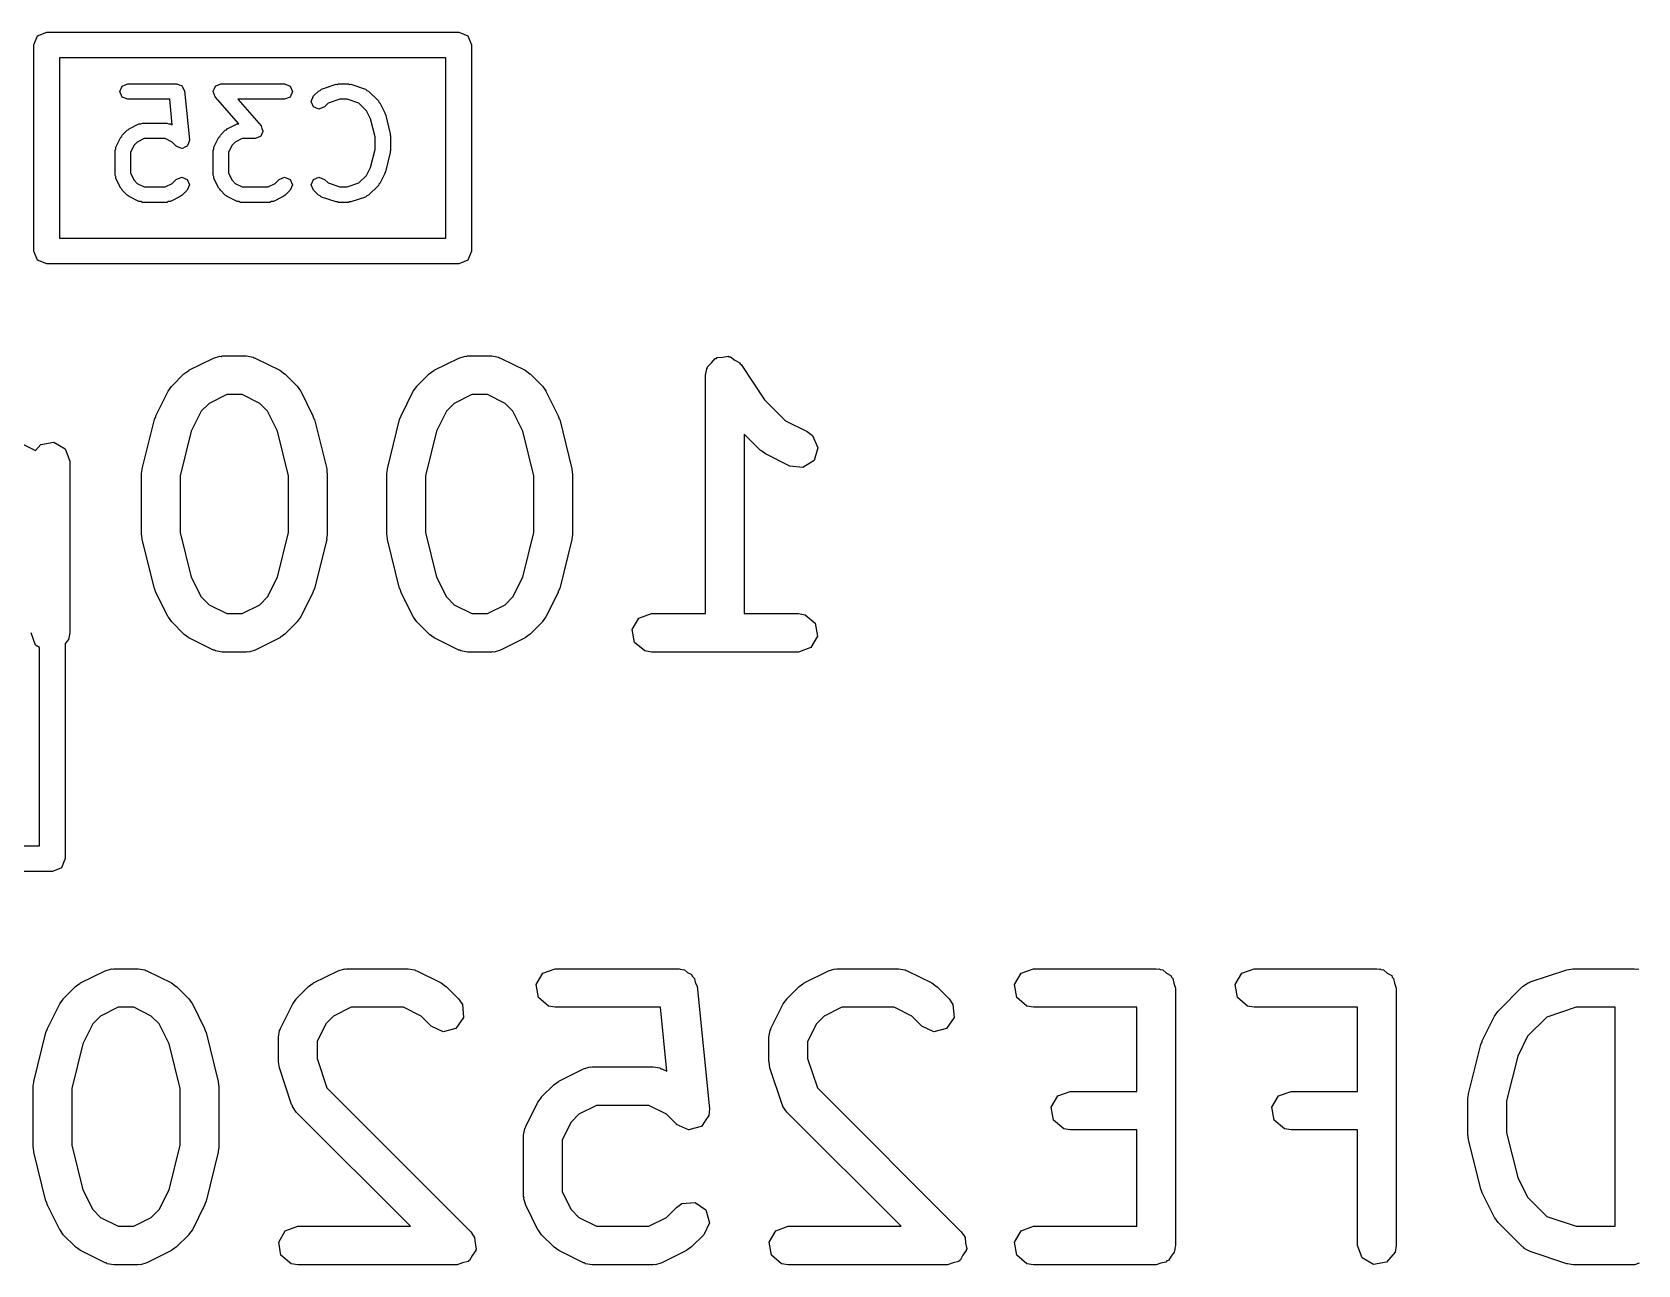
# Model space of a CAD drawing. Extents: x 0.18 to 5.48, y -2.58 to 1.79.
# Drawn here: x 2.4663 to 2.7118, y 0.7043 to 0.8927 of the extents above; entities that cross this region are included whole.
import ezdxf

# ---------------------------------------------------------------- set-up
doc = ezdxf.new("R2010")
doc.units = 0
doc.header["$MEASUREMENT"] = 0
doc.layers.add('BLACK', color=7, linetype='CONTINUOUS')

msp = doc.modelspace()

# ---------------------------------------------------------------- linework, layer by layer
at = {"layer": 'BLACK', "linetype": 'CONTINUOUS'}
for p, q in [((2.46654, 0.890748), (2.46711, 0.89214)), ((2.46711, 0.89214), (2.4685, 0.892717)), ((2.4685, 0.892717), (2.5315, 0.892717)), ((2.5315, 0.892717), (2.53289, 0.89214)), ((2.53289, 0.89214), (2.53346, 0.890748)), ((2.46654, 0.859252), (2.46654, 0.890748)), ((2.47047, 0.88878), (2.47047, 0.86122)), ((2.52953, 0.88878), (2.47047, 0.88878)), ((2.52953, 0.86122), (2.52953, 0.88878)), ((2.53346, 0.890748), (2.53346, 0.859252)), ((2.4797, 0.883624), (2.48004, 0.884459)), ((2.48004, 0.884459), (2.48088, 0.884805)), ((2.48088, 0.884805), (2.48838, 0.884805)), ((2.48838, 0.884805), (2.48874, 0.884653)), ((2.48874, 0.884653), (2.48912, 0.884538)), ((2.48912, 0.884538), (2.48915, 0.884483)), ((2.48915, 0.884483), (2.48921, 0.884459)), ((2.48921, 0.884459), (2.48936, 0.884092)), ((2.48936, 0.884092), (2.48955, 0.883741)), ((2.49395, 0.883702), (2.49413, 0.884075)), ((2.49413, 0.884075), (2.49429, 0.884459)), ((2.49429, 0.884459), (2.49433, 0.884475)), ((2.49433, 0.884475), (2.49435, 0.884513)), ((2.49435, 0.884513), (2.49474, 0.884646)), ((2.49474, 0.884646), (2.49513, 0.884805)), ((2.49513, 0.884805), (2.50487, 0.884805)), ((2.50487, 0.884805), (2.50571, 0.884459)), ((2.50571, 0.884459), (2.50606, 0.883624)), ((2.51004, 0.883709), (2.51029, 0.883814)), ((2.51029, 0.883814), (2.5105, 0.883995)), ((2.5105, 0.883995), (2.51275, 0.884744)), ((2.51275, 0.884744), (2.51294, 0.884731)), ((2.51294, 0.884731), (2.51312, 0.884805)), ((2.51312, 0.884805), (2.51462, 0.884805)), ((2.51462, 0.884805), (2.5148, 0.884731)), ((2.5148, 0.884731), (2.515, 0.884744)), ((2.515, 0.884744), (2.51725, 0.883995)), ((2.51725, 0.883995), (2.51745, 0.883814)), ((2.51745, 0.883814), (2.51771, 0.883709)), ((2.48004, 0.882789), (2.4797, 0.883624)), ((2.48088, 0.882443), (2.48004, 0.882789)), ((2.48731, 0.882443), (2.48088, 0.882443)), ((2.4877, 0.878534), (2.48731, 0.882443)), ((2.48955, 0.883741), (2.4903, 0.876242)), ((2.49394, 0.883624), (2.49396, 0.883663)), ((2.4941, 0.88324), (2.49394, 0.883624)), ((2.49396, 0.883663), (2.49395, 0.883702)), ((2.49424, 0.882846), (2.4941, 0.88324)), ((2.49786, 0.8787), (2.49424, 0.882846)), ((2.50487, 0.882443), (2.49773, 0.882443)), ((2.49773, 0.882443), (2.50126, 0.878402)), ((2.50571, 0.882789), (2.50487, 0.882443)), ((2.50606, 0.883624), (2.50571, 0.882789)), ((2.50894, 0.882124), (2.50929, 0.882959)), ((2.50929, 0.881289), (2.50894, 0.882124)), ((2.50929, 0.882959), (2.51004, 0.883709)), ((2.51151, 0.881842), (2.51096, 0.881289)), ((2.51332, 0.882443), (2.51151, 0.881842)), ((2.51443, 0.882443), (2.51332, 0.882443)), ((2.51623, 0.881842), (2.51443, 0.882443)), ((2.5174, 0.880675), (2.51623, 0.881842)), ((2.51771, 0.883709), (2.51921, 0.882209)), ((2.51921, 0.882209), (2.51928, 0.88203)), ((2.51928, 0.88203), (2.51943, 0.881902)), ((2.51943, 0.881902), (2.52018, 0.880403)), ((2.51012, 0.880943), (2.50929, 0.881289)), ((2.51096, 0.881289), (2.51012, 0.880943)), ((2.51801, 0.879462), (2.5174, 0.880675)), ((2.51869, 0.876729), (2.51801, 0.879462)), ((2.52018, 0.880403), (2.52019, 0.880269)), ((2.52019, 0.880269), (2.52027, 0.880161)), ((2.52027, 0.880161), (2.52102, 0.877161)), ((2.47907, 0.875153), (2.47982, 0.876653)), ((2.47982, 0.876653), (2.47997, 0.87678)), ((2.47997, 0.87678), (2.48004, 0.87696)), ((2.48004, 0.87696), (2.48079, 0.87771)), ((2.48079, 0.87771), (2.48097, 0.877784)), ((2.48097, 0.877784), (2.4811, 0.877931)), ((2.4811, 0.877931), (2.4826, 0.878681)), ((2.48341, 0.876444), (2.48233, 0.875904)), ((2.4826, 0.878681), (2.48287, 0.878701)), ((2.48287, 0.878701), (2.48313, 0.878806)), ((2.48313, 0.878806), (2.48688, 0.878806)), ((2.4866, 0.876444), (2.48341, 0.876444)), ((2.48768, 0.875904), (2.4866, 0.876444)), ((2.48688, 0.878806), (2.48713, 0.878701)), ((2.48713, 0.878701), (2.4874, 0.878681)), ((2.4874, 0.878681), (2.4877, 0.878534)), ((2.49407, 0.875153), (2.49482, 0.876653)), ((2.49482, 0.876653), (2.49497, 0.87678)), ((2.49497, 0.87678), (2.49504, 0.87696)), ((2.49504, 0.87696), (2.49579, 0.87771)), ((2.49579, 0.87771), (2.49597, 0.877784)), ((2.49597, 0.877784), (2.4961, 0.877931)), ((2.4961, 0.877931), (2.4976, 0.878681)), ((2.4984, 0.876444), (2.49733, 0.875904)), ((2.4976, 0.878681), (2.49786, 0.8787)), ((2.50037, 0.876444), (2.4984, 0.876444)), ((2.50076, 0.876603), (2.50037, 0.876444)), ((2.50115, 0.876736), (2.50076, 0.876603)), ((2.50117, 0.876773), (2.50115, 0.876736)), ((2.50121, 0.876789), (2.50117, 0.876773)), ((2.50137, 0.877174), (2.50121, 0.876789)), ((2.50126, 0.878402), (2.5014, 0.878009)), ((2.50155, 0.877546), (2.50137, 0.877174)), ((2.5014, 0.878009), (2.50156, 0.877625)), ((2.50156, 0.877625), (2.50154, 0.877586)), ((2.50154, 0.877586), (2.50155, 0.877546)), ((2.51869, 0.87477), (2.51869, 0.876729)), ((2.52102, 0.877161), (2.521, 0.877013)), ((2.521, 0.877013), (2.52105, 0.876875)), ((2.52105, 0.876875), (2.52105, 0.874625)), ((2.47895, 0.874625), (2.47905, 0.874879)), ((2.47895, 0.870876), (2.47895, 0.874625)), ((2.47905, 0.874879), (2.47907, 0.875153)), ((2.48185, 0.875425), (2.48131, 0.874346)), ((2.48131, 0.874346), (2.48131, 0.871154)), ((2.48233, 0.875904), (2.48185, 0.875425)), ((2.48829, 0.87529), (2.48768, 0.875904)), ((2.48835, 0.875266), (2.48829, 0.87529)), ((2.48838, 0.875211), (2.48835, 0.875266)), ((2.48876, 0.875096), (2.48838, 0.875211)), ((2.48913, 0.874944), (2.48876, 0.875096)), ((2.48918, 0.874968), (2.48913, 0.874944)), ((2.48924, 0.87495), (2.48918, 0.874968)), ((2.48959, 0.875138), (2.48924, 0.87495)), ((2.48996, 0.87529), (2.48959, 0.875138)), ((2.48999, 0.875347), (2.48996, 0.87529)), ((2.49004, 0.875377), (2.48999, 0.875347)), ((2.49016, 0.875758), (2.49004, 0.875377)), ((2.49031, 0.876125), (2.49016, 0.875758)), ((2.4903, 0.876242), (2.49028, 0.876183)), ((2.49028, 0.876183), (2.49031, 0.876125)), ((2.49394, 0.874625), (2.49405, 0.874879)), ((2.49394, 0.870876), (2.49394, 0.874625)), ((2.49405, 0.874879), (2.49407, 0.875153)), ((2.49685, 0.875425), (2.49631, 0.874346)), ((2.49631, 0.874346), (2.49631, 0.871154)), ((2.49733, 0.875904), (2.49685, 0.875425)), ((2.51801, 0.872038), (2.51869, 0.87477)), ((2.52102, 0.874339), (2.52027, 0.871339)), ((2.52105, 0.874625), (2.521, 0.874487)), ((2.521, 0.874487), (2.52102, 0.874339)), ((2.5174, 0.870825), (2.51801, 0.872038)), ((2.47905, 0.870622), (2.47895, 0.870876)), ((2.47907, 0.870347), (2.47905, 0.870622)), ((2.47982, 0.868847), (2.47907, 0.870347)), ((2.48131, 0.871154), (2.48185, 0.870075)), ((2.48185, 0.870075), (2.48233, 0.869597)), ((2.48233, 0.869597), (2.48341, 0.869057)), ((2.48341, 0.869057), (2.4866, 0.869057)), ((2.4866, 0.869057), (2.48768, 0.869596)), ((2.48768, 0.869596), (2.48829, 0.870211)), ((2.48829, 0.870211), (2.48913, 0.870557)), ((2.48913, 0.870557), (2.48996, 0.870211)), ((2.48996, 0.870211), (2.49031, 0.869376)), ((2.49031, 0.869376), (2.48996, 0.86854)), ((2.49405, 0.870622), (2.49394, 0.870876)), ((2.49407, 0.870347), (2.49405, 0.870622)), ((2.49482, 0.868847), (2.49407, 0.870347)), ((2.49631, 0.871154), (2.49685, 0.870075)), ((2.49685, 0.870075), (2.49733, 0.869596)), ((2.49733, 0.869596), (2.4984, 0.869057)), ((2.4984, 0.869057), (2.50235, 0.869057)), ((2.50235, 0.869057), (2.50342, 0.869596)), ((2.50342, 0.869596), (2.50404, 0.870211)), ((2.50404, 0.870211), (2.50487, 0.870557)), ((2.50487, 0.870557), (2.50571, 0.870211)), ((2.50571, 0.870211), (2.50606, 0.869376)), ((2.50606, 0.869376), (2.50571, 0.86854)), ((2.50894, 0.869376), (2.50929, 0.870211)), ((2.50929, 0.86854), (2.50894, 0.869376)), ((2.50929, 0.870211), (2.51012, 0.870557)), ((2.51012, 0.870557), (2.51096, 0.870211)), ((2.51096, 0.870211), (2.51151, 0.869658)), ((2.51151, 0.869658), (2.51331, 0.869057)), ((2.51331, 0.869057), (2.51443, 0.869057)), ((2.51443, 0.869057), (2.51623, 0.869658)), ((2.51623, 0.869658), (2.5174, 0.870825)), ((2.51921, 0.86929), (2.51771, 0.867791)), ((2.51928, 0.86947), (2.51921, 0.86929)), ((2.51943, 0.869597), (2.51928, 0.86947)), ((2.52018, 0.871097), (2.51943, 0.869597)), ((2.52019, 0.871231), (2.52018, 0.871097)), ((2.52027, 0.871339), (2.52019, 0.871231)), ((2.47997, 0.86872), (2.47982, 0.868847)), ((2.48004, 0.86854), (2.47997, 0.86872)), ((2.48079, 0.867791), (2.48004, 0.86854)), ((2.48097, 0.867716), (2.48079, 0.867791)), ((2.4811, 0.867569), (2.48097, 0.867716)), ((2.4826, 0.866819), (2.4811, 0.867569)), ((2.48287, 0.8668), (2.4826, 0.866819)), ((2.48313, 0.866695), (2.48287, 0.8668)), ((2.48688, 0.866695), (2.48313, 0.866695)), ((2.48713, 0.8668), (2.48688, 0.866695)), ((2.4874, 0.866819), (2.48713, 0.8668)), ((2.4889, 0.867569), (2.4874, 0.866819)), ((2.48903, 0.867716), (2.4889, 0.867569)), ((2.48921, 0.867791), (2.48903, 0.867716)), ((2.48996, 0.86854), (2.48921, 0.867791)), ((2.49497, 0.86872), (2.49482, 0.868847)), ((2.49504, 0.868541), (2.49497, 0.86872)), ((2.49579, 0.867791), (2.49504, 0.868541)), ((2.49597, 0.867716), (2.49579, 0.867791)), ((2.4961, 0.867569), (2.49597, 0.867716)), ((2.4976, 0.866819), (2.4961, 0.867569)), ((2.49787, 0.8668), (2.4976, 0.866819)), ((2.49813, 0.866695), (2.49787, 0.8668)), ((2.50262, 0.866695), (2.49813, 0.866695)), ((2.50288, 0.8668), (2.50262, 0.866695)), ((2.50315, 0.866819), (2.50288, 0.8668)), ((2.50465, 0.867569), (2.50315, 0.866819)), ((2.50478, 0.867716), (2.50465, 0.867569)), ((2.50496, 0.867791), (2.50478, 0.867716)), ((2.50571, 0.86854), (2.50496, 0.867791)), ((2.51004, 0.867791), (2.50929, 0.86854)), ((2.51029, 0.867685), (2.51004, 0.867791)), ((2.5105, 0.867505), (2.51029, 0.867685)), ((2.51275, 0.866755), (2.5105, 0.867505)), ((2.51294, 0.866769), (2.51275, 0.866755)), ((2.51312, 0.866695), (2.51294, 0.866769)), ((2.51462, 0.866695), (2.51312, 0.866695)), ((2.5148, 0.866769), (2.51462, 0.866695)), ((2.515, 0.866755), (2.5148, 0.866769)), ((2.51725, 0.867505), (2.515, 0.866755)), ((2.51745, 0.867685), (2.51725, 0.867505)), ((2.51771, 0.867791), (2.51745, 0.867685)), ((2.46711, 0.85786), (2.46654, 0.859252)), ((2.47047, 0.86122), (2.52953, 0.86122)), ((2.53346, 0.859252), (2.53289, 0.85786)), ((2.4685, 0.857283), (2.46711, 0.85786)), ((2.5315, 0.857283), (2.4685, 0.857283)), ((2.53289, 0.85786), (2.5315, 0.857283)), ((2.49024, 0.841027), (2.49399, 0.842902)), ((2.49399, 0.842902), (2.49498, 0.843194)), ((2.49498, 0.843194), (2.49515, 0.843153)), ((2.49515, 0.843153), (2.49531, 0.843213)), ((2.49531, 0.843213), (2.49906, 0.843213)), ((2.49906, 0.843213), (2.50007, 0.843035)), ((2.50007, 0.843035), (2.50021, 0.842922)), ((2.50021, 0.842922), (2.50038, 0.842902)), ((2.50038, 0.842902), (2.50413, 0.841027)), ((2.52774, 0.841027), (2.53149, 0.842902)), ((2.53149, 0.842902), (2.53247, 0.843194)), ((2.53247, 0.843194), (2.53264, 0.843153)), ((2.53264, 0.843153), (2.53281, 0.843213)), ((2.53281, 0.843213), (2.53656, 0.843213)), ((2.53656, 0.843213), (2.53757, 0.843035)), ((2.53757, 0.843035), (2.5377, 0.842922)), ((2.5377, 0.842922), (2.53788, 0.842902)), ((2.53788, 0.842902), (2.54163, 0.841027)), ((2.56953, 0.841569), (2.57015, 0.842161)), ((2.57015, 0.842161), (2.5707, 0.842818)), ((2.5707, 0.842818), (2.57087, 0.842847)), ((2.57087, 0.842847), (2.57099, 0.842965)), ((2.57099, 0.842965), (2.57185, 0.84302)), ((2.57185, 0.84302), (2.57269, 0.843169)), ((2.57269, 0.843169), (2.57284, 0.843084)), ((2.57284, 0.843084), (2.57301, 0.843094)), ((2.57301, 0.843094), (2.5737, 0.842587)), ((2.5737, 0.842587), (2.57444, 0.842159)), ((2.57444, 0.842159), (2.5745, 0.841999)), ((2.4876, 0.838599), (2.48948, 0.840474)), ((2.48948, 0.840474), (2.4902, 0.84098)), ((2.4902, 0.84098), (2.49024, 0.841027)), ((2.50413, 0.841027), (2.50484, 0.840501)), ((2.50484, 0.840501), (2.5049, 0.840474)), ((2.5049, 0.840474), (2.50677, 0.838599)), ((2.5251, 0.838599), (2.52697, 0.840474)), ((2.52697, 0.840474), (2.52769, 0.84098)), ((2.52769, 0.84098), (2.52774, 0.841027)), ((2.54163, 0.841027), (2.54234, 0.840501)), ((2.54234, 0.840501), (2.5424, 0.840474)), ((2.5424, 0.840474), (2.54427, 0.838599)), ((2.56923, 0.840261), (2.5694, 0.841271)), ((2.56923, 0.803843), (2.56923, 0.840261)), ((2.5694, 0.841271), (2.56951, 0.841401)), ((2.56951, 0.841401), (2.56953, 0.841569)), ((2.5745, 0.841999), (2.57464, 0.841898)), ((2.57464, 0.841898), (2.57822, 0.836517)), ((2.48517, 0.834082), (2.48705, 0.837832)), ((2.48705, 0.837832), (2.48757, 0.838541)), ((2.48757, 0.838541), (2.4876, 0.838599)), ((2.49601, 0.837308), (2.49331, 0.835959)), ((2.49837, 0.837308), (2.49601, 0.837308)), ((2.50106, 0.835959), (2.49837, 0.837308)), ((2.50677, 0.838599), (2.50728, 0.837876)), ((2.50728, 0.837876), (2.50733, 0.837832)), ((2.50733, 0.837832), (2.5092, 0.834082)), ((2.52267, 0.834082), (2.52454, 0.837832)), ((2.52454, 0.837832), (2.52507, 0.838541)), ((2.52507, 0.838541), (2.5251, 0.838599)), ((2.53351, 0.837308), (2.53081, 0.835959)), ((2.53586, 0.837308), (2.53351, 0.837308)), ((2.53856, 0.835959), (2.53586, 0.837308)), ((2.54427, 0.838599), (2.54478, 0.837876)), ((2.54478, 0.837876), (2.54482, 0.837832)), ((2.54482, 0.837832), (2.5467, 0.834082)), ((2.49212, 0.834762), (2.4906, 0.831731)), ((2.49331, 0.835959), (2.49212, 0.834762)), ((2.50226, 0.834762), (2.50106, 0.835959)), ((2.50378, 0.831731), (2.50226, 0.834762)), ((2.52961, 0.834762), (2.5281, 0.831731)), ((2.53081, 0.835959), (2.52961, 0.834762)), ((2.53976, 0.834762), (2.53856, 0.835959)), ((2.54127, 0.831731), (2.53976, 0.834762)), ((2.57822, 0.836517), (2.58143, 0.833313)), ((2.48307, 0.825979), (2.48495, 0.833478)), ((2.48495, 0.833478), (2.48516, 0.833943)), ((2.48516, 0.833943), (2.48517, 0.834082)), ((2.5092, 0.834082), (2.50935, 0.833594)), ((2.50935, 0.833594), (2.50943, 0.833478)), ((2.50943, 0.833478), (2.5113, 0.825979)), ((2.52057, 0.825979), (2.52244, 0.833478)), ((2.52244, 0.833478), (2.52265, 0.833943)), ((2.52265, 0.833943), (2.52267, 0.834082)), ((2.5467, 0.834082), (2.54684, 0.833594)), ((2.54684, 0.833594), (2.54692, 0.833478)), ((2.54692, 0.833478), (2.5488, 0.825979)), ((2.58143, 0.833313), (2.58475, 0.831653)), ((2.46476, 0.829778), (2.4668, 0.828758)), ((2.46759, 0.829694), (2.46958, 0.830045)), ((2.46958, 0.830045), (2.47133, 0.829035)), ((2.4906, 0.831731), (2.48889, 0.824899)), ((2.50548, 0.824899), (2.50378, 0.831731)), ((2.5281, 0.831731), (2.52639, 0.824899)), ((2.54298, 0.824899), (2.54127, 0.831731)), ((2.57759, 0.828799), (2.57513, 0.831257)), ((2.57513, 0.831257), (2.57513, 0.803843)), ((2.58475, 0.831653), (2.58557, 0.831042)), ((2.58557, 0.831042), (2.58637, 0.829189)), ((2.4668, 0.828758), (2.46759, 0.829694)), ((2.47133, 0.829035), (2.47202, 0.827137)), ((2.57765, 0.828772), (2.57759, 0.828799)), ((2.57836, 0.828246), (2.57765, 0.828772)), ((2.58211, 0.826371), (2.57836, 0.828246)), ((2.58637, 0.829189), (2.5858, 0.827253)), ((2.47202, 0.827137), (2.47202, 0.800891)), ((2.48299, 0.825262), (2.48309, 0.825843)), ((2.48299, 0.815889), (2.48299, 0.825262)), ((2.48309, 0.825843), (2.48307, 0.825979)), ((2.48889, 0.824899), (2.48889, 0.816252)), ((2.50548, 0.816252), (2.50548, 0.824899)), ((2.5113, 0.825979), (2.51134, 0.825391)), ((2.51134, 0.825391), (2.51139, 0.825262)), ((2.51139, 0.825262), (2.51139, 0.815889)), ((2.52048, 0.825262), (2.52058, 0.825843)), ((2.52048, 0.815889), (2.52048, 0.825262)), ((2.52058, 0.825843), (2.52057, 0.825979)), ((2.52639, 0.824899), (2.52639, 0.816252)), ((2.54298, 0.816252), (2.54298, 0.824899)), ((2.5488, 0.825979), (2.54884, 0.825391)), ((2.54884, 0.825391), (2.54888, 0.825262)), ((2.54888, 0.825262), (2.54888, 0.815889)), ((2.58411, 0.82614), (2.58211, 0.826371)), ((2.5858, 0.827253), (2.58411, 0.82614)), ((2.48303, 0.81576), (2.48299, 0.815889)), ((2.48307, 0.815172), (2.48303, 0.81576)), ((2.48495, 0.807673), (2.48307, 0.815172)), ((2.48889, 0.816252), (2.4906, 0.80942)), ((2.50378, 0.80942), (2.50548, 0.816252)), ((2.5113, 0.815172), (2.50943, 0.807673)), ((2.51139, 0.815889), (2.51129, 0.815308)), ((2.51129, 0.815308), (2.5113, 0.815172)), ((2.52053, 0.81576), (2.52048, 0.815889)), ((2.52057, 0.815172), (2.52053, 0.81576)), ((2.52244, 0.807673), (2.52057, 0.815172)), ((2.52639, 0.816252), (2.5281, 0.80942)), ((2.54127, 0.80942), (2.54298, 0.816252)), ((2.5488, 0.815172), (2.54692, 0.807673)), ((2.54888, 0.815889), (2.54878, 0.815308)), ((2.54878, 0.815308), (2.5488, 0.815172)), ((2.48503, 0.807557), (2.48495, 0.807673)), ((2.4906, 0.80942), (2.49212, 0.806389)), ((2.50226, 0.806389), (2.50378, 0.80942)), ((2.50943, 0.807673), (2.50922, 0.807208)), ((2.52252, 0.807557), (2.52244, 0.807673)), ((2.5281, 0.80942), (2.52961, 0.806389)), ((2.53976, 0.806389), (2.54127, 0.80942)), ((2.54692, 0.807673), (2.54671, 0.807208)), ((2.48517, 0.807069), (2.48503, 0.807557)), ((2.48705, 0.80332), (2.48517, 0.807069)), ((2.49212, 0.806389), (2.49331, 0.805192)), ((2.49331, 0.805192), (2.49601, 0.803843)), ((2.49837, 0.803843), (2.50106, 0.805192)), ((2.50106, 0.805192), (2.50226, 0.806389)), ((2.5092, 0.807069), (2.50733, 0.80332)), ((2.50922, 0.807208), (2.5092, 0.807069)), ((2.52267, 0.807069), (2.52252, 0.807557)), ((2.52454, 0.80332), (2.52267, 0.807069)), ((2.52961, 0.806389), (2.53081, 0.805192)), ((2.53081, 0.805192), (2.53351, 0.803843)), ((2.53586, 0.803843), (2.53856, 0.805192)), ((2.53856, 0.805192), (2.53976, 0.806389)), ((2.5467, 0.807069), (2.54482, 0.80332)), ((2.54671, 0.807208), (2.5467, 0.807069)), ((2.48709, 0.803275), (2.48705, 0.80332)), ((2.4876, 0.802552), (2.48709, 0.803275)), ((2.49601, 0.803843), (2.49837, 0.803843)), ((2.50733, 0.80332), (2.5068, 0.80261)), ((2.52459, 0.803275), (2.52454, 0.80332)), ((2.5251, 0.802552), (2.52459, 0.803275)), ((2.53351, 0.803843), (2.53586, 0.803843)), ((2.54482, 0.80332), (2.5443, 0.80261)), ((2.55802, 0.801403), (2.55903, 0.803152)), ((2.55903, 0.803152), (2.56093, 0.803843)), ((2.56093, 0.803843), (2.56923, 0.803843)), ((2.57513, 0.803843), (2.58343, 0.803843)), ((2.58343, 0.803843), (2.58444, 0.803665)), ((2.58444, 0.803665), (2.58598, 0.802367)), ((2.4668, 0.798993), (2.46611, 0.800891)), ((2.47202, 0.800891), (2.47184, 0.799881)), ((2.48948, 0.800677), (2.4876, 0.802552)), ((2.48953, 0.80065), (2.48948, 0.800677)), ((2.49024, 0.800124), (2.48953, 0.80065)), ((2.5049, 0.800677), (2.50418, 0.800171)), ((2.50677, 0.802552), (2.5049, 0.800677)), ((2.5068, 0.80261), (2.50677, 0.802552)), ((2.52697, 0.800677), (2.5251, 0.802552)), ((2.52703, 0.80065), (2.52697, 0.800677)), ((2.52774, 0.800124), (2.52703, 0.80065)), ((2.5424, 0.800677), (2.54167, 0.800171)), ((2.54427, 0.802552), (2.5424, 0.800677)), ((2.5443, 0.80261), (2.54427, 0.802552)), ((2.55837, 0.799414), (2.55802, 0.801403)), ((2.58633, 0.800378), (2.58533, 0.798629)), ((2.58598, 0.802367), (2.58633, 0.800378)), ((2.4674, 0.798648), (2.4668, 0.798993)), ((2.4674, 0.768346), (2.4674, 0.798648)), ((2.47184, 0.799881), (2.47134, 0.799282)), ((2.47134, 0.799282), (2.47134, 0.766378)), ((2.49399, 0.798249), (2.49024, 0.800124)), ((2.49417, 0.798229), (2.49399, 0.798249)), ((2.4943, 0.798116), (2.49417, 0.798229)), ((2.49531, 0.797938), (2.4943, 0.798116)), ((2.49906, 0.797938), (2.49531, 0.797938)), ((2.49923, 0.797998), (2.49906, 0.797938)), ((2.4994, 0.797957), (2.49923, 0.797998)), ((2.50038, 0.798249), (2.4994, 0.797957)), ((2.50413, 0.800124), (2.50038, 0.798249)), ((2.50418, 0.800171), (2.50413, 0.800124)), ((2.53149, 0.798249), (2.52774, 0.800124)), ((2.53166, 0.798229), (2.53149, 0.798249)), ((2.5318, 0.798116), (2.53166, 0.798229)), ((2.53281, 0.797938), (2.5318, 0.798116)), ((2.53656, 0.797938), (2.53281, 0.797938)), ((2.53672, 0.797998), (2.53656, 0.797938)), ((2.5369, 0.797957), (2.53672, 0.797998)), ((2.53788, 0.798249), (2.5369, 0.797957)), ((2.54163, 0.800124), (2.53788, 0.798249)), ((2.54167, 0.800171), (2.54163, 0.800124)), ((2.55992, 0.798116), (2.55837, 0.799414)), ((2.56093, 0.797938), (2.55992, 0.798116)), ((2.58343, 0.797938), (2.56093, 0.797938)), ((2.58533, 0.798629), (2.58343, 0.797938)), ((2.3926, 0.768346), (2.4674, 0.768346)), ((2.47134, 0.766378), (2.47076, 0.764986)), ((2.46937, 0.764409), (2.39063, 0.764409)), ((2.47076, 0.764986), (2.46937, 0.764409)), ((2.47367, 0.747365), (2.47742, 0.74924)), ((2.47742, 0.74924), (2.47841, 0.749533)), ((2.47841, 0.749533), (2.47858, 0.749492)), ((2.47858, 0.749492), (2.47874, 0.749552)), ((2.47874, 0.749552), (2.48249, 0.749552)), ((2.48249, 0.749552), (2.4835, 0.749374)), ((2.4835, 0.749374), (2.48364, 0.74926)), ((2.48364, 0.74926), (2.48381, 0.74924)), ((2.48381, 0.74924), (2.48756, 0.747365)), ((2.50929, 0.747365), (2.51304, 0.74924)), ((2.51304, 0.74924), (2.51403, 0.749533)), ((2.51403, 0.749533), (2.5142, 0.749492)), ((2.5142, 0.749492), (2.51436, 0.749552)), ((2.51436, 0.749552), (2.52374, 0.749552)), ((2.52374, 0.749552), (2.52475, 0.749374)), ((2.52475, 0.749374), (2.52488, 0.74926)), ((2.52488, 0.74926), (2.52506, 0.74924)), ((2.52506, 0.74924), (2.52881, 0.747365)), ((2.54333, 0.747112), (2.54434, 0.748861)), ((2.54434, 0.748861), (2.54624, 0.749552)), ((2.54624, 0.749552), (2.56498, 0.749552)), ((2.56498, 0.749552), (2.56514, 0.749525)), ((2.56514, 0.749525), (2.5652, 0.749544)), ((2.5652, 0.749544), (2.56532, 0.749493)), ((2.56532, 0.749493), (2.56599, 0.749374)), ((2.56599, 0.749374), (2.56647, 0.748971)), ((2.56647, 0.748971), (2.56704, 0.748713)), ((2.58428, 0.747365), (2.58803, 0.74924)), ((2.58803, 0.74924), (2.58902, 0.749533)), ((2.58902, 0.749533), (2.58919, 0.749492)), ((2.58919, 0.749492), (2.58936, 0.749552)), ((2.58936, 0.749552), (2.59873, 0.749552)), ((2.59873, 0.749552), (2.59974, 0.749374)), ((2.59974, 0.749374), (2.59987, 0.74926)), ((2.59987, 0.74926), (2.60005, 0.74924)), ((2.60005, 0.74924), (2.6038, 0.747365)), ((2.61644, 0.747112), (2.61745, 0.748861)), ((2.61745, 0.748861), (2.61935, 0.749552)), ((2.61935, 0.749552), (2.6381, 0.749552)), ((2.6381, 0.749552), (2.63848, 0.749484)), ((2.63848, 0.749484), (2.63861, 0.749507)), ((2.63861, 0.749507), (2.63873, 0.749441)), ((2.63873, 0.749441), (2.63911, 0.749374)), ((2.63911, 0.749374), (2.6397, 0.748881)), ((2.6397, 0.748881), (2.64036, 0.748497)), ((2.65019, 0.747112), (2.6512, 0.748861)), ((2.6512, 0.748861), (2.6531, 0.749552)), ((2.6531, 0.749552), (2.67184, 0.749552)), ((2.67184, 0.749552), (2.67223, 0.749484)), ((2.67223, 0.749484), (2.67236, 0.749507)), ((2.67236, 0.749507), (2.67247, 0.749441)), ((2.67247, 0.749441), (2.67285, 0.749374)), ((2.67285, 0.749374), (2.67344, 0.748881)), ((2.67344, 0.748881), (2.67411, 0.748497)), ((2.69528, 0.747526), (2.70091, 0.7494)), ((2.70091, 0.7494), (2.70178, 0.74953)), ((2.70178, 0.74953), (2.70184, 0.749552)), ((2.70184, 0.749552), (2.71121, 0.749552)), ((2.71121, 0.749552), (2.7116, 0.749484)), ((2.7116, 0.749484), (2.71173, 0.749507)), ((2.71173, 0.749507), (2.71184, 0.749441)), ((2.47103, 0.744937), (2.47291, 0.746812)), ((2.47291, 0.746812), (2.47363, 0.747319)), ((2.47363, 0.747319), (2.47367, 0.747365)), ((2.48756, 0.747365), (2.48827, 0.746839)), ((2.48827, 0.746839), (2.48833, 0.746812)), ((2.48833, 0.746812), (2.49021, 0.744938)), ((2.50665, 0.744937), (2.50853, 0.746812)), ((2.50853, 0.746812), (2.50925, 0.747319)), ((2.50925, 0.747319), (2.50929, 0.747365)), ((2.52881, 0.747365), (2.52952, 0.746839)), ((2.52952, 0.746839), (2.52958, 0.746812)), ((2.52958, 0.746812), (2.53145, 0.744938)), ((2.54368, 0.745123), (2.54333, 0.747112)), ((2.56704, 0.748713), (2.56722, 0.748341)), ((2.56722, 0.748341), (2.56754, 0.748076)), ((2.56754, 0.748076), (2.56765, 0.747458)), ((2.56765, 0.747458), (2.56792, 0.746893)), ((2.56792, 0.746893), (2.5698, 0.728145)), ((2.58164, 0.744937), (2.58352, 0.746812)), ((2.58352, 0.746812), (2.58424, 0.747319)), ((2.58424, 0.747319), (2.58428, 0.747365)), ((2.6038, 0.747365), (2.60451, 0.746839)), ((2.60451, 0.746839), (2.60457, 0.746812)), ((2.60457, 0.746812), (2.60644, 0.744938)), ((2.61679, 0.745123), (2.61644, 0.747112)), ((2.64036, 0.748497), (2.64045, 0.748247)), ((2.64045, 0.748247), (2.64066, 0.748076)), ((2.64066, 0.748076), (2.64079, 0.74732)), ((2.64079, 0.74732), (2.64105, 0.746599)), ((2.64105, 0.746599), (2.64105, 0.707229)), ((2.65054, 0.745123), (2.65019, 0.747112)), ((2.67411, 0.748497), (2.6742, 0.748247)), ((2.6742, 0.748247), (2.6744, 0.748076)), ((2.6744, 0.748076), (2.67454, 0.74732)), ((2.67454, 0.74732), (2.6748, 0.746599)), ((2.6748, 0.746599), (2.6748, 0.707229)), ((2.69038, 0.743063), (2.69413, 0.746812)), ((2.69413, 0.746812), (2.69497, 0.747401)), ((2.69497, 0.747401), (2.69514, 0.747416)), ((2.69514, 0.747416), (2.69528, 0.747526)), ((2.4686, 0.740421), (2.47048, 0.74417)), ((2.47048, 0.74417), (2.471, 0.744879)), ((2.471, 0.744879), (2.47103, 0.744937)), ((2.49021, 0.744938), (2.49071, 0.744214)), ((2.49071, 0.744214), (2.49076, 0.74417)), ((2.49076, 0.74417), (2.49263, 0.740421)), ((2.50422, 0.740421), (2.5061, 0.74417)), ((2.5061, 0.74417), (2.50662, 0.744879)), ((2.50662, 0.744879), (2.50665, 0.744937)), ((2.53145, 0.744938), (2.53204, 0.744097)), ((2.53204, 0.744097), (2.53221, 0.742085)), ((2.54523, 0.743824), (2.54368, 0.745123)), ((2.54624, 0.743646), (2.54523, 0.743824)), ((2.57921, 0.740421), (2.58109, 0.74417)), ((2.58109, 0.74417), (2.58162, 0.744879)), ((2.58162, 0.744879), (2.58164, 0.744937)), ((2.60644, 0.744938), (2.60703, 0.744097)), ((2.60703, 0.744097), (2.60721, 0.742085)), ((2.61834, 0.743824), (2.61679, 0.745123)), ((2.61935, 0.743646), (2.61834, 0.743824)), ((2.65209, 0.743824), (2.65054, 0.745123)), ((2.6531, 0.743646), (2.65209, 0.743824)), ((2.47674, 0.742298), (2.47555, 0.741101)), ((2.47944, 0.743646), (2.47674, 0.742298)), ((2.4818, 0.743646), (2.47944, 0.743646)), ((2.48449, 0.742298), (2.4818, 0.743646)), ((2.48569, 0.741101), (2.48449, 0.742298)), ((2.51236, 0.742298), (2.51117, 0.741101)), ((2.51506, 0.743646), (2.51236, 0.742298)), ((2.52304, 0.743646), (2.51506, 0.743646)), ((2.52574, 0.742298), (2.52304, 0.743646)), ((2.52727, 0.740762), (2.52574, 0.742298)), ((2.53221, 0.742085), (2.53106, 0.740431)), ((2.56231, 0.743646), (2.54624, 0.743646)), ((2.56329, 0.733875), (2.56231, 0.743646)), ((2.58735, 0.742298), (2.58616, 0.741101)), ((2.59005, 0.743646), (2.58735, 0.742298)), ((2.59803, 0.743646), (2.59005, 0.743646)), ((2.60073, 0.742298), (2.59803, 0.743646)), ((2.60227, 0.740762), (2.60073, 0.742298)), ((2.60721, 0.742085), (2.60605, 0.740431)), ((2.63515, 0.743646), (2.61935, 0.743646)), ((2.63515, 0.730804), (2.63515, 0.743646)), ((2.66889, 0.743646), (2.6531, 0.743646)), ((2.66889, 0.730804), (2.66889, 0.743646)), ((2.68795, 0.738546), (2.68983, 0.742295)), ((2.68983, 0.742295), (2.69035, 0.743004)), ((2.69035, 0.743004), (2.69038, 0.743063)), ((2.69781, 0.742144), (2.69489, 0.739226)), ((2.70232, 0.743646), (2.69781, 0.742144)), ((2.70826, 0.743646), (2.70232, 0.743646)), ((2.70826, 0.710182), (2.70826, 0.743646)), ((2.46651, 0.732317), (2.46838, 0.739816)), ((2.46838, 0.739816), (2.46859, 0.740282)), ((2.46859, 0.740282), (2.4686, 0.740421)), ((2.47555, 0.741101), (2.47403, 0.73807)), ((2.48721, 0.73807), (2.48569, 0.741101)), ((2.49263, 0.740421), (2.49278, 0.739932)), ((2.49278, 0.739932), (2.49286, 0.739816)), ((2.49286, 0.739816), (2.49473, 0.732317)), ((2.50391, 0.7391), (2.50409, 0.74011)), ((2.50391, 0.735351), (2.50391, 0.7391)), ((2.50409, 0.74011), (2.5042, 0.740245)), ((2.5042, 0.740245), (2.50422, 0.740421)), ((2.51117, 0.741101), (2.50982, 0.738403)), ((2.52911, 0.739908), (2.52727, 0.740762)), ((2.53106, 0.740431), (2.52911, 0.739908)), ((2.5789, 0.7391), (2.57908, 0.74011)), ((2.5789, 0.735351), (2.5789, 0.7391)), ((2.57908, 0.74011), (2.57919, 0.740245)), ((2.57919, 0.740245), (2.57921, 0.740421)), ((2.58616, 0.741101), (2.58481, 0.738403)), ((2.6041, 0.739908), (2.60227, 0.740762)), ((2.60605, 0.740431), (2.6041, 0.739908)), ((2.69489, 0.739226), (2.69338, 0.736195)), ((2.47403, 0.73807), (2.47232, 0.731237)), ((2.48891, 0.731237), (2.48721, 0.73807)), ((2.50982, 0.738403), (2.50982, 0.73583)), ((2.58481, 0.738403), (2.58481, 0.73583)), ((2.68585, 0.730442), (2.68773, 0.737941)), ((2.68773, 0.737941), (2.68794, 0.738407)), ((2.68794, 0.738407), (2.68795, 0.738546)), ((2.50393, 0.73529), (2.50391, 0.735351)), ((2.50406, 0.734417), (2.50393, 0.73529)), ((2.50594, 0.728792), (2.50406, 0.734417)), ((2.50982, 0.73583), (2.51132, 0.731321)), ((2.54679, 0.732367), (2.55054, 0.734242)), ((2.55054, 0.734242), (2.55152, 0.734534)), ((2.55152, 0.734534), (2.55169, 0.734493)), ((2.55169, 0.734493), (2.55186, 0.734554)), ((2.55186, 0.734554), (2.56123, 0.734554)), ((2.56123, 0.734554), (2.56224, 0.734376)), ((2.56224, 0.734376), (2.56238, 0.734262)), ((2.56238, 0.734262), (2.56255, 0.734242)), ((2.56255, 0.734242), (2.56329, 0.733875)), ((2.57893, 0.73529), (2.5789, 0.735351)), ((2.57905, 0.734417), (2.57893, 0.73529)), ((2.58093, 0.728793), (2.57905, 0.734417)), ((2.58481, 0.73583), (2.58631, 0.731321)), ((2.69338, 0.736195), (2.69167, 0.729363)), ((2.46642, 0.731601), (2.46652, 0.732181)), ((2.46642, 0.722227), (2.46642, 0.731601)), ((2.46652, 0.732181), (2.46651, 0.732317)), ((2.49473, 0.732317), (2.49477, 0.731729)), ((2.49477, 0.731729), (2.49482, 0.731601)), ((2.49482, 0.731601), (2.49482, 0.722227)), ((2.54415, 0.729939), (2.54602, 0.731814)), ((2.54602, 0.731814), (2.54675, 0.73232)), ((2.54675, 0.73232), (2.54679, 0.732367)), ((2.47232, 0.731237), (2.47232, 0.722591)), ((2.48891, 0.722591), (2.48891, 0.731237)), ((2.51132, 0.731321), (2.53333, 0.709317)), ((2.54172, 0.725422), (2.54359, 0.729172)), ((2.54359, 0.729172), (2.54412, 0.729881)), ((2.54412, 0.729881), (2.54415, 0.729939)), ((2.58631, 0.731321), (2.60832, 0.709317)), ((2.62207, 0.728364), (2.62308, 0.730113)), ((2.62308, 0.730113), (2.62498, 0.730804)), ((2.62498, 0.730804), (2.63515, 0.730804)), ((2.65581, 0.728364), (2.65682, 0.730113)), ((2.65682, 0.730113), (2.65872, 0.730804)), ((2.65872, 0.730804), (2.66889, 0.730804)), ((2.68576, 0.729726), (2.68587, 0.730307)), ((2.68576, 0.724102), (2.68576, 0.729726)), ((2.68587, 0.730307), (2.68585, 0.730442)), ((2.69167, 0.729363), (2.69167, 0.724466)), ((2.50605, 0.728654), (2.50594, 0.728792)), ((2.50606, 0.728478), (2.50605, 0.728654)), ((2.50665, 0.727638), (2.50606, 0.728478)), ((2.52411, 0.710182), (2.50665, 0.727638)), ((2.54986, 0.7273), (2.54866, 0.726102)), ((2.55256, 0.728648), (2.54986, 0.7273)), ((2.56054, 0.728648), (2.55256, 0.728648)), ((2.56323, 0.7273), (2.56054, 0.728648)), ((2.56477, 0.725764), (2.56323, 0.7273)), ((2.56971, 0.727087), (2.56914, 0.726276)), ((2.56972, 0.727123), (2.56971, 0.727107)), ((2.56971, 0.727107), (2.56971, 0.727087)), ((2.5698, 0.728145), (2.56972, 0.727123)), ((2.58104, 0.728654), (2.58093, 0.728793)), ((2.58105, 0.728478), (2.58104, 0.728654)), ((2.58164, 0.727638), (2.58105, 0.728478)), ((2.5991, 0.710182), (2.58164, 0.727638)), ((2.62242, 0.726375), (2.62207, 0.728364)), ((2.65616, 0.726375), (2.65581, 0.728364)), ((2.54141, 0.724102), (2.54159, 0.725112)), ((2.54159, 0.725112), (2.5417, 0.725247)), ((2.5417, 0.725247), (2.54172, 0.725422)), ((2.54866, 0.726102), (2.54731, 0.723405)), ((2.56479, 0.725755), (2.56477, 0.725764)), ((2.5648, 0.725738), (2.56479, 0.725755)), ((2.5657, 0.725329), (2.5648, 0.725738)), ((2.5666, 0.72491), (2.5657, 0.725329)), ((2.56662, 0.724915), (2.5666, 0.72491)), ((2.56664, 0.724907), (2.56662, 0.724915)), ((2.56759, 0.725176), (2.56664, 0.724907)), ((2.56855, 0.725433), (2.56759, 0.725176)), ((2.56856, 0.725449), (2.56855, 0.725433)), ((2.56858, 0.725454), (2.56856, 0.725449)), ((2.56914, 0.726276), (2.56858, 0.725454)), ((2.62397, 0.725077), (2.62242, 0.726375)), ((2.62498, 0.724899), (2.62397, 0.725077)), ((2.63515, 0.724899), (2.62498, 0.724899)), ((2.63515, 0.710182), (2.63515, 0.724899)), ((2.65771, 0.725077), (2.65616, 0.726375)), ((2.65872, 0.724899), (2.65771, 0.725077)), ((2.66889, 0.724899), (2.65872, 0.724899)), ((2.66889, 0.707229), (2.66889, 0.724899)), ((2.69167, 0.724466), (2.69338, 0.717633)), ((2.46646, 0.722099), (2.46642, 0.722227)), ((2.46651, 0.721511), (2.46646, 0.722099)), ((2.47232, 0.722591), (2.47403, 0.715759)), ((2.48721, 0.715759), (2.48891, 0.722591)), ((2.49482, 0.722227), (2.49472, 0.721647)), ((2.54141, 0.714728), (2.54141, 0.724102)), ((2.54731, 0.723405), (2.54731, 0.715425)), ((2.68581, 0.723974), (2.68576, 0.724102)), ((2.68585, 0.723386), (2.68581, 0.723974)), ((2.68773, 0.715887), (2.68585, 0.723386)), ((2.46838, 0.714012), (2.46651, 0.721511)), ((2.49473, 0.721511), (2.49286, 0.714012)), ((2.49472, 0.721647), (2.49473, 0.721511)), ((2.69338, 0.717633), (2.69489, 0.714602)), ((2.47403, 0.715759), (2.47555, 0.712728)), ((2.48569, 0.712728), (2.48721, 0.715759)), ((2.54147, 0.714562), (2.54141, 0.714728)), ((2.54143, 0.714391), (2.54147, 0.714562)), ((2.54172, 0.713408), (2.54143, 0.714391)), ((2.54731, 0.715425), (2.54866, 0.712728)), ((2.68781, 0.715771), (2.68773, 0.715887)), ((2.68795, 0.715282), (2.68781, 0.715771)), ((2.68983, 0.711533), (2.68795, 0.715282)), ((2.69489, 0.714602), (2.69781, 0.711685)), ((2.46846, 0.713896), (2.46838, 0.714012)), ((2.4686, 0.713408), (2.46846, 0.713896)), ((2.47048, 0.709658), (2.4686, 0.713408)), ((2.47555, 0.712728), (2.47674, 0.711531)), ((2.48449, 0.711531), (2.48569, 0.712728)), ((2.49263, 0.713408), (2.49076, 0.709658)), ((2.49265, 0.713547), (2.49263, 0.713408)), ((2.49286, 0.714012), (2.49265, 0.713547)), ((2.54359, 0.709658), (2.54172, 0.713408)), ((2.54866, 0.712728), (2.54986, 0.711531)), ((2.56323, 0.711531), (2.56477, 0.713067)), ((2.56477, 0.713067), (2.56561, 0.713655)), ((2.56561, 0.713655), (2.56762, 0.713831)), ((2.56762, 0.713831), (2.56928, 0.712672)), ((2.56928, 0.712672), (2.5698, 0.710721)), ((2.47053, 0.709614), (2.47048, 0.709658)), ((2.47103, 0.708891), (2.47053, 0.709614)), ((2.47674, 0.711531), (2.47944, 0.710182)), ((2.47944, 0.710182), (2.4818, 0.710182)), ((2.4818, 0.710182), (2.48449, 0.711531)), ((2.49076, 0.709658), (2.49023, 0.708949)), ((2.50396, 0.707742), (2.50497, 0.709491)), ((2.50497, 0.709491), (2.50687, 0.710182)), ((2.50687, 0.710182), (2.52411, 0.710182)), ((2.54364, 0.709614), (2.54359, 0.709658)), ((2.54415, 0.708891), (2.54364, 0.709614)), ((2.54986, 0.711531), (2.55256, 0.710182)), ((2.55256, 0.710182), (2.56054, 0.710182)), ((2.56054, 0.710182), (2.56323, 0.711531)), ((2.5698, 0.710721), (2.56895, 0.708891)), ((2.57895, 0.707742), (2.57996, 0.709491)), ((2.57996, 0.709491), (2.58186, 0.710182)), ((2.58186, 0.710182), (2.5991, 0.710182)), ((2.61644, 0.707742), (2.61745, 0.709491)), ((2.61745, 0.709491), (2.61935, 0.710182)), ((2.61935, 0.710182), (2.63515, 0.710182)), ((2.68987, 0.711489), (2.68983, 0.711533)), ((2.69038, 0.710765), (2.68987, 0.711489)), ((2.69413, 0.707016), (2.69038, 0.710765)), ((2.69781, 0.711685), (2.70232, 0.710182)), ((2.70232, 0.710182), (2.70826, 0.710182)), ((2.47291, 0.707016), (2.47103, 0.708891)), ((2.47296, 0.706989), (2.47291, 0.707016)), ((2.48833, 0.707016), (2.48761, 0.70651)), ((2.49021, 0.708891), (2.48833, 0.707016)), ((2.49023, 0.708949), (2.49021, 0.708891)), ((2.50431, 0.705753), (2.50396, 0.707742)), ((2.53333, 0.709317), (2.53369, 0.708789)), ((2.53369, 0.708789), (2.53379, 0.708705)), ((2.53379, 0.708705), (2.53381, 0.708627)), ((2.53381, 0.708627), (2.53391, 0.708477)), ((2.53391, 0.708477), (2.53399, 0.707592)), ((2.53399, 0.707592), (2.53415, 0.706716)), ((2.54602, 0.707016), (2.54415, 0.708891)), ((2.54608, 0.706989), (2.54602, 0.707016)), ((2.56707, 0.707016), (2.56635, 0.70651)), ((2.56895, 0.708891), (2.56707, 0.707016)), ((2.5793, 0.705753), (2.57895, 0.707742)), ((2.60832, 0.709317), (2.60869, 0.708789)), ((2.60869, 0.708789), (2.60879, 0.708705)), ((2.60879, 0.708705), (2.6088, 0.708627)), ((2.6088, 0.708627), (2.6089, 0.708477)), ((2.6089, 0.708477), (2.60898, 0.707592)), ((2.60898, 0.707592), (2.60914, 0.706716)), ((2.61679, 0.705753), (2.61644, 0.707742)), ((2.64105, 0.707229), (2.64098, 0.706846)), ((2.66958, 0.705331), (2.66889, 0.707229)), ((2.6748, 0.707229), (2.67462, 0.706219)), ((2.69429, 0.706941), (2.69413, 0.707016)), ((2.47367, 0.706463), (2.47296, 0.706989)), ((2.47742, 0.704588), (2.47367, 0.706463)), ((2.4776, 0.704568), (2.47742, 0.704588)), ((2.47773, 0.704454), (2.4776, 0.704568)), ((2.48381, 0.704588), (2.48283, 0.704296)), ((2.48756, 0.706463), (2.48381, 0.704588)), ((2.48761, 0.70651), (2.48756, 0.706463)), ((2.50586, 0.704454), (2.50431, 0.705753)), ((2.53207, 0.70458), (2.53124, 0.704276)), ((2.53293, 0.70481), (2.53207, 0.70458)), ((2.53301, 0.704921), (2.53293, 0.70481)), ((2.53314, 0.704967), (2.53301, 0.704921)), ((2.53358, 0.705737), (2.53314, 0.704967)), ((2.53409, 0.706465), (2.53358, 0.705737)), ((2.53415, 0.706716), (2.53408, 0.706599)), ((2.53408, 0.706599), (2.53409, 0.706465)), ((2.54679, 0.706463), (2.54608, 0.706989)), ((2.55054, 0.704588), (2.54679, 0.706463)), ((2.55071, 0.704568), (2.55054, 0.704588)), ((2.55085, 0.704454), (2.55071, 0.704568)), ((2.56255, 0.704588), (2.56157, 0.704296)), ((2.5663, 0.706463), (2.56255, 0.704588)), ((2.56635, 0.70651), (2.5663, 0.706463)), ((2.58085, 0.704454), (2.5793, 0.705753)), ((2.60706, 0.70458), (2.60623, 0.704276)), ((2.60792, 0.70481), (2.60706, 0.70458)), ((2.608, 0.704921), (2.60792, 0.70481)), ((2.60813, 0.704967), (2.608, 0.704921)), ((2.60857, 0.705737), (2.60813, 0.704967)), ((2.60908, 0.706465), (2.60857, 0.705737)), ((2.60914, 0.706716), (2.60907, 0.706599)), ((2.60907, 0.706599), (2.60908, 0.706465)), ((2.61834, 0.704454), (2.61679, 0.705753)), ((2.63958, 0.704672), (2.63882, 0.704539)), ((2.63975, 0.704876), (2.63958, 0.704672)), ((2.64, 0.704967), (2.63975, 0.704876)), ((2.64038, 0.705631), (2.64, 0.704967)), ((2.64087, 0.706219), (2.64038, 0.705631)), ((2.64094, 0.706603), (2.64087, 0.706219)), ((2.64101, 0.706716), (2.64094, 0.706603)), ((2.64098, 0.706846), (2.64101, 0.706716)), ((2.67133, 0.704321), (2.66958, 0.705331)), ((2.67332, 0.704672), (2.67133, 0.704321)), ((2.67462, 0.706219), (2.67332, 0.704672)), ((2.69438, 0.706791), (2.69429, 0.706941)), ((2.69528, 0.706303), (2.69438, 0.706791)), ((2.70091, 0.704428), (2.69528, 0.706303)), ((2.47874, 0.704276), (2.47773, 0.704454)), ((2.48249, 0.704276), (2.47874, 0.704276)), ((2.48266, 0.704337), (2.48249, 0.704276)), ((2.48283, 0.704296), (2.48266, 0.704337)), ((2.50687, 0.704276), (2.50586, 0.704454)), ((2.53124, 0.704276), (2.50687, 0.704276)), ((2.55186, 0.704276), (2.55085, 0.704454)), ((2.56123, 0.704276), (2.55186, 0.704276)), ((2.5614, 0.704337), (2.56123, 0.704276)), ((2.56157, 0.704296), (2.5614, 0.704337)), ((2.58186, 0.704276), (2.58085, 0.704454)), ((2.60623, 0.704276), (2.58186, 0.704276)), ((2.61935, 0.704276), (2.61834, 0.704454)), ((2.6381, 0.704276), (2.61935, 0.704276)), ((2.63882, 0.704539), (2.6381, 0.704276)), ((2.70097, 0.70443), (2.70091, 0.704428)), ((2.70184, 0.704276), (2.70097, 0.70443)), ((2.71121, 0.704276), (2.70184, 0.704276)), ((2.71194, 0.704539), (2.71121, 0.704276))]:
    msp.add_line(p, q, dxfattribs=at)

doc.saveas('drawing.dxf')
